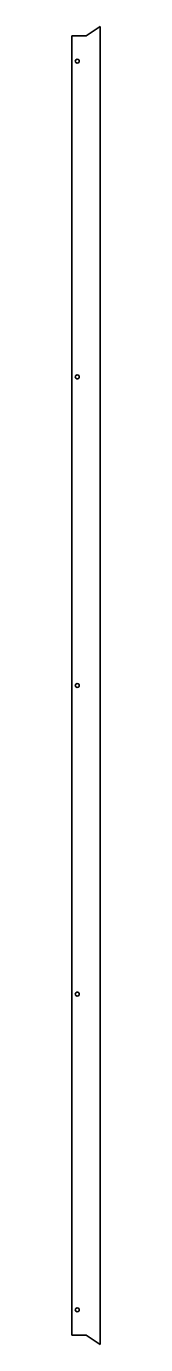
# Model space of a CAD drawing. Header units: millimetres. Extents: x 775 to 793, y 15 to 851.
import ezdxf

# ---------------------------------------------------------------- set-up
doc = ezdxf.new("R2010")
doc.units = ezdxf.units.MM
doc.layers.add('DV1_0', color=7, linetype='Continuous')

msp = doc.modelspace()

# ---------------------------------------------------------------- linework, layer by layer
at = {"layer": 'DV1_0', "color": 7, "linetype": 'Continuous', "lineweight": 35}
for p, q in [((775.3, 844.58), (775.3, 21.53)), ((775.3, 844.58), (783.3, 844.58)), ((783.3, 844.58), (784.3, 844.58)), ((783.3, 844.58), (783.3, 844.58)), ((784.3, 844.58), (793.3, 850.61)), ((793.3, 15.5), (793.3, 850.61)), ((775.3, 21.53), (783.3, 21.53)), ((783.3, 21.53), (784.3, 21.53)), ((783.3, 21.53), (783.3, 21.53)), ((784.3, 21.53), (793.3, 15.5))]:
    msp.add_line(p, q, dxfattribs=at)
for centre in [(778.8, 828.56), (778.8, 628.56), (778.8, 433.06), (778.8, 237.55), (778.8, 37.55)]:
    msp.add_circle(centre, 1.25, dxfattribs=at)

doc.saveas('drawing.dxf')
